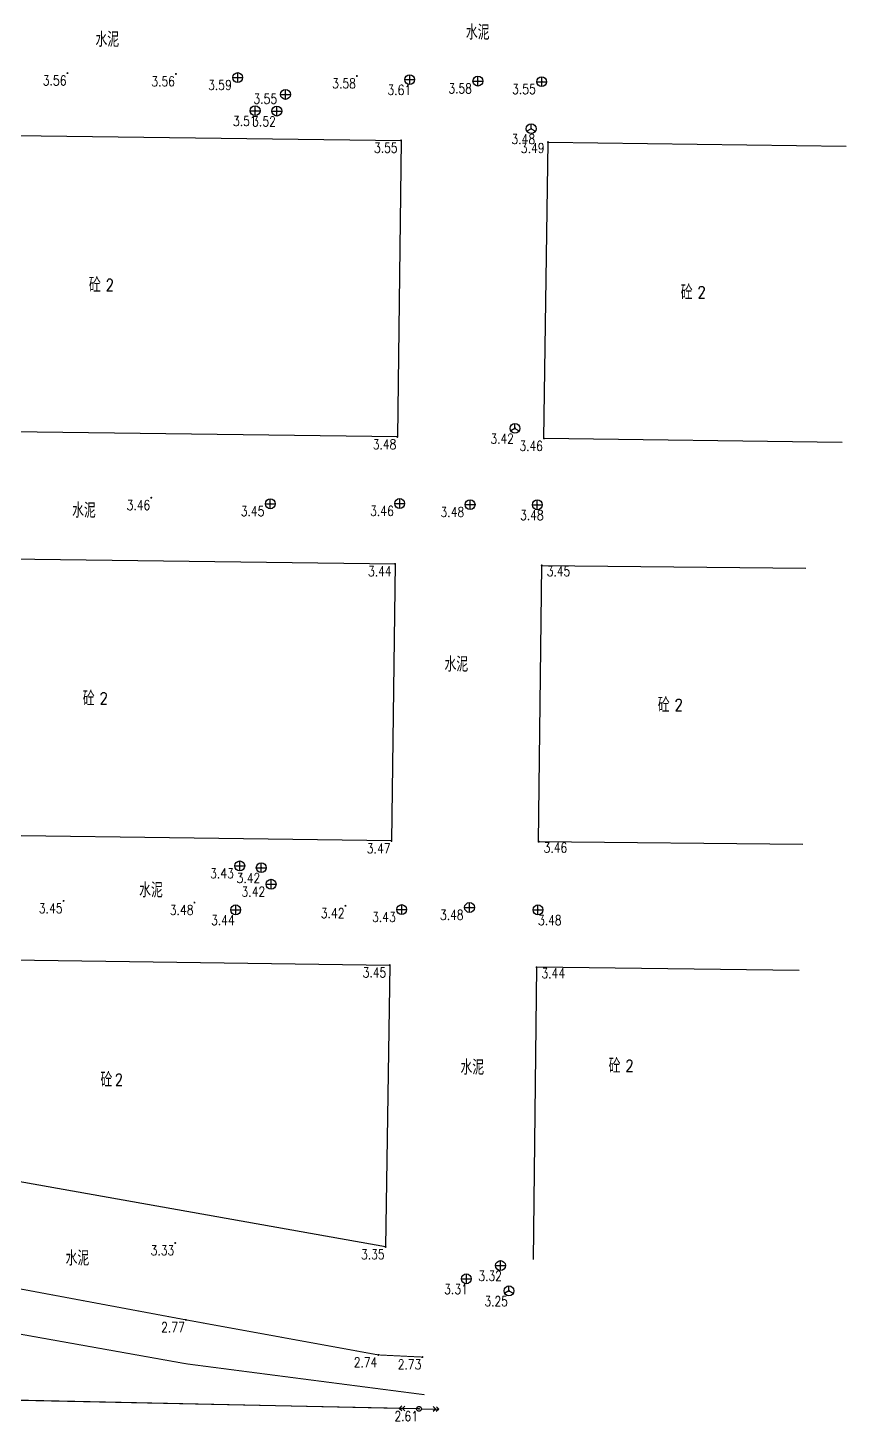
# Model space of a CAD drawing. Extents: x 500064 to 501389, y 2542464 to 2545400.
# Drawn here: x 500836.3 to 500919.2, y 2544648.3 to 2544789.7 of the extents above; entities that cross this region are included whole.
import ezdxf
from ezdxf.enums import TextEntityAlignment as Align

# ---------------------------------------------------------------- set-up
doc = ezdxf.new("R2010")
doc.units = 0
doc.header["$LTSCALE"] = 0.5
doc.layers.get('0').update_dxf_attribs({"linetype": 'CONTINUOUS', "lineweight": 5})
doc.layers.add('GCD', color=8, linetype='CONTINUOUS')
doc.layers.add('地形图', color=8, linetype='CONTINUOUS')
doc.styles.add('HZ', font='romans.shx', dxfattribs={"width": 0.8, "bigfont": 'hztxt.shx'})

# ---------------------------------------------------------------- blocks, each defined once
blk = doc.blocks.new('gc013a')
at = {"linetype": 'Continuous'}
blk.add_line((0.5, 0), (4, 0), dxfattribs=at)
at = {"linetype": 'Continuous', "flags": 128}
for points in [[(2.88, 0.5), (3.38, 0), (2.88, -0.5)], [(3.5, 0.5), (4, 0), (3.5, -0.5)]]:
    blk.add_lwpolyline(points, dxfattribs=at)
blk = doc.blocks.new('gc043')
for p, q in [((-1, 0), (1, 0)), ((0, -1), (0, 1))]:
    blk.add_line(p, q)
blk.add_circle((0, 0), 1)
blk = doc.blocks.new('gc048')
for q in [(-0.87, -0.5), (0, 1), (0.87, -0.5)]:
    blk.add_line((0, 0), q)
blk.add_circle((0, 0), 1)
blk = doc.blocks.new('GC200')
at = {"linetype": 'Continuous', "const_width": 0.2, "flags": 128}
blk.add_lwpolyline([(-0.1, 0, 1), (0.1, 0, 1)], format="xyb", close=True, dxfattribs=at)
blk = doc.blocks.new('gc170')
at = {"linetype": 'Continuous'}
blk.add_circle((0, 0), 0.5, dxfattribs=at)

msp = doc.modelspace()

# ---------------------------------------------------------------- linework, layer by layer
at = {"layer": '地形图', "linetype": 'Continuous'}
msp.add_line((500873.93, 2544649.56), (500827.69, 2544650.53), dxfattribs=at)
at = {"layer": '地形图', "linetype": 'Continuous', "flags": 128}
for points, elevation in [([(500813.69, 2544748.94), (500814.09, 2544779.01), (500874.11, 2544778.25), (500873.73, 2544748.16)], 3.43), ([(500813.05, 2544707.98), (500813.44, 2544736.06), (500873.5, 2544735.28), (500873.14, 2544707.15)], 3.4), ([(500812.62, 2544676.6), (500812.69, 2544681.26), (500812.82, 2544689.06), (500812.92, 2544695.38), (500872.96, 2544694.55), (500872.54, 2544665.95)], 3.39)]:
    msp.add_lwpolyline(points, close=True, dxfattribs=dict(at, elevation=elevation))
for points in [[(500918.83, 2544747.6), (500888.6, 2544748), (500889.01, 2544778.08), (500919.24, 2544777.67)], [(500914.84, 2544706.79), (500888.06, 2544707.08), (500888.37, 2544735.12), (500915.15, 2544734.83)], [(500875.93, 2544649.52), (500825.69, 2544650.57), (500776.49, 2544650.93), (500718.28, 2544661.74)]]:
    msp.add_lwpolyline(points, dxfattribs=at)
at = {"layer": '地形图', "linetype": 'Continuous', "elevation": 3.44, "flags": 128}
msp.add_lwpolyline([(500914.48, 2544694.02), (500887.84, 2544694.33), (500887.5, 2544664.66)], dxfattribs=at)
at = {"layer": '地形图', "linetype": 'Continuous', "const_width": 0.1, "flags": 128}
for points, elevation in [([(500683.18, 2544687.54), (500691.91, 2544686.53), (500695.53, 2544685.97), (500706.09, 2544683.83), (500722.06, 2544680.34), (500746.46, 2544674.68), (500773.96, 2544670.7), (500798.95, 2544665.73), (500827.2, 2544658.58), (500852.37, 2544654.08), (500876.49, 2544650.95)], 2.97), ([(500798, 2544674.52), (500805.12, 2544669.81), (500827.94, 2544663.1), (500852.28, 2544658.55), (500871.8, 2544654.99), (500876.27, 2544654.77)], 2.7)]:
    msp.add_lwpolyline(points, dxfattribs=dict(at, elevation=elevation))

# ---------------------------------------------------------------- block references
at = {"layer": '地形图', "linetype": 'Continuous'}
ref = msp.add_blockref('GC200', (500840.28, 2544785.08, 3.56), dxfattribs=dict(at, xscale=0.5, yscale=0.5, zscale=0.5))
ref.add_attrib('height', '3.56', dxfattribs={"layer": 'GCD', "linetype": 'Continuous', "height": 1, "style": 'HZ', "width": 0.8}).set_placement((500837.78, 2544784.33, 3.56), align=Align.MIDDLE_LEFT)
ref = msp.add_blockref('GC200', (500851.28, 2544785, 3.56), dxfattribs=dict(at, xscale=0.5, yscale=0.5, zscale=0.5))
ref.add_attrib('height', '3.56', dxfattribs={"layer": 'GCD', "linetype": 'Continuous', "height": 1, "style": 'HZ', "width": 0.8}).set_placement((500848.78, 2544784.25, 3.56), align=Align.MIDDLE_LEFT)
at = {"layer": '地形图', "linetype": 'Continuous', "xscale": 0.5, "yscale": 0.5}
for name, p in [('gc043', (500857.54, 2544784.63, 3.58)), ('gc043', (500874.98, 2544784.42, 3.61)), ('gc043', (500881.9, 2544784.27, 3.58)), ('gc043', (500888.37, 2544784.21, 3.55)), ('gc043', (500862.39, 2544782.92, 3.55)), ('gc043', (500859.31, 2544781.27, 3.51)), ('gc043', (500861.51, 2544781.23, 3.52)), ('gc048', (500887.3, 2544779.44, 3.48)), ('gc048', (500885.66, 2544749.03, 3.42)), ('gc043', (500860.85, 2544741.37, 3.45)), ('gc043', (500873.97, 2544741.4, 3.46)), ('gc043', (500881.11, 2544741.29, 3.48)), ('gc043', (500887.92, 2544741.27, 3.48)), ('gc043', (500857.75, 2544704.62, 3.43)), ('gc043', (500859.93, 2544704.44, 3.42)), ('gc043', (500860.93, 2544702.76, 3.42)), ('gc043', (500857.34, 2544700.16, 3.44)), ('gc043', (500874.17, 2544700.19, 3.43)), ('gc043', (500881.05, 2544700.4, 3.48)), ('gc043', (500887.99, 2544700.16, 3.48)), ('gc043', (500884.19, 2544664.06, 3.32)), ('gc043', (500880.73, 2544662.71, 3.31)), ('gc048', (500885.05, 2544661.49, 3.25)), ('gc170', (500875.93, 2544649.52))]:
    msp.add_blockref(name, p, dxfattribs=at)
at = {"layer": '地形图', "linetype": 'Continuous'}
ref = msp.add_blockref('GC200', (500857.54, 2544784.63, 3.58), dxfattribs=dict(at, xscale=0.5, yscale=0.5, zscale=0.5))
ref.add_attrib('height', '3.59', dxfattribs={"layer": 'GCD', "linetype": 'Continuous', "height": 1, "style": 'HZ', "width": 0.8}).set_placement((500854.54, 2544783.88, 3.59), align=Align.MIDDLE_LEFT)
ref = msp.add_blockref('GC200', (500869.63, 2544784.79, 3.58), dxfattribs=dict(at, xscale=0.5, yscale=0.5, zscale=0.5))
ref.add_attrib('height', '3.58', dxfattribs={"layer": 'GCD', "linetype": 'Continuous', "height": 1, "style": 'HZ', "width": 0.8}).set_placement((500867.13, 2544784.04, 3.58), align=Align.MIDDLE_LEFT)
ref = msp.add_blockref('GC200', (500874.98, 2544784.42, 3.61), dxfattribs=dict(at, xscale=0.5, yscale=0.5, zscale=0.5))
ref.add_attrib('height', '3.61', dxfattribs={"layer": 'GCD', "linetype": 'Continuous', "height": 1, "style": 'HZ', "width": 0.8}).set_placement((500872.73, 2544783.38, 3.61), align=Align.MIDDLE_LEFT)
ref = msp.add_blockref('GC200', (500881.9, 2544784.27, 3.58), dxfattribs=dict(at, xscale=0.5, yscale=0.5, zscale=0.5))
ref.add_attrib('height', '3.58', dxfattribs={"layer": 'GCD', "linetype": 'Continuous', "height": 1, "style": 'HZ', "width": 0.8}).set_placement((500878.9, 2544783.52, 3.58), align=Align.MIDDLE_LEFT)
ref = msp.add_blockref('GC200', (500888.37, 2544784.21, 3.55), dxfattribs=dict(at, xscale=0.5, yscale=0.5, zscale=0.5))
ref.add_attrib('height', '3.55', dxfattribs={"layer": 'GCD', "linetype": 'Continuous', "height": 1, "style": 'HZ', "width": 0.8}).set_placement((500885.37, 2544783.46, 3.55), align=Align.MIDDLE_LEFT)
ref = msp.add_blockref('GC200', (500862.39, 2544782.92, 3.55), dxfattribs=dict(at, xscale=0.5, yscale=0.5, zscale=0.5))
ref.add_attrib('height', '3.55', dxfattribs={"layer": 'GCD', "linetype": 'Continuous', "height": 1, "style": 'HZ', "width": 0.8}).set_placement((500859.14, 2544782.47, 3.55), align=Align.MIDDLE_LEFT)
ref = msp.add_blockref('GC200', (500859.31, 2544781.27, 3.51), dxfattribs=dict(at, xscale=0.5, yscale=0.5, zscale=0.5))
ref.add_attrib('height', '3.51', dxfattribs={"layer": 'GCD', "linetype": 'Continuous', "height": 1, "style": 'HZ', "width": 0.8}).set_placement((500857.06, 2544780.22, 3.51), align=Align.MIDDLE_LEFT)
ref = msp.add_blockref('GC200', (500861.51, 2544781.23, 3.52), dxfattribs=dict(at, xscale=0.5, yscale=0.5, zscale=0.5))
ref.add_attrib('height', '3.52', dxfattribs={"layer": 'GCD', "linetype": 'Continuous', "height": 1, "style": 'HZ', "width": 0.8}).set_placement((500859.01, 2544780.18, 3.52), align=Align.MIDDLE_LEFT)
ref = msp.add_blockref('GC200', (500887.3, 2544779.44, 3.48), dxfattribs=dict(at, xscale=0.5, yscale=0.5, zscale=0.5))
ref.add_attrib('height', '3.48', dxfattribs={"layer": 'GCD', "linetype": 'Continuous', "height": 1, "style": 'HZ', "width": 0.8}).set_placement((500885.3, 2544778.39, 3.48), align=Align.MIDDLE_LEFT)
ref = msp.add_blockref('GC200', (500874.11, 2544778.25, 3.55), dxfattribs=dict(at, xscale=0.5, yscale=0.5, zscale=0.5))
ref.add_attrib('height', '3.55', dxfattribs={"layer": 'GCD', "linetype": 'Continuous', "height": 1, "style": 'HZ', "width": 0.8}).set_placement((500871.36, 2544777.5, 3.55), align=Align.MIDDLE_LEFT)
ref = msp.add_blockref('GC200', (500889.01, 2544778.08, 3.49), dxfattribs=dict(at, xscale=0.5, yscale=0.5, zscale=0.5))
ref.add_attrib('height', '3.49', dxfattribs={"layer": 'GCD', "linetype": 'Continuous', "height": 1, "style": 'HZ', "width": 0.8}).set_placement((500886.26, 2544777.48, 3.49), align=Align.MIDDLE_LEFT)
ref = msp.add_blockref('GC200', (500873.73, 2544748.16, 3.48), dxfattribs=dict(at, xscale=0.5, yscale=0.5, zscale=0.5))
ref.add_attrib('height', '3.48', dxfattribs={"layer": 'GCD', "linetype": 'Continuous', "height": 1, "style": 'HZ', "width": 0.8}).set_placement((500871.23, 2544747.41, 3.48), align=Align.MIDDLE_LEFT)
ref = msp.add_blockref('GC200', (500885.66, 2544749.03, 3.42), dxfattribs=dict(at, xscale=0.5, yscale=0.5, zscale=0.5))
ref.add_attrib('height', '3.42', dxfattribs={"layer": 'GCD', "linetype": 'Continuous', "height": 1, "style": 'HZ', "width": 0.8}).set_placement((500883.16, 2544747.98, 3.42), align=Align.MIDDLE_LEFT)
ref = msp.add_blockref('GC200', (500888.6, 2544748, 3.46), dxfattribs=dict(at, xscale=0.5, yscale=0.5, zscale=0.5))
ref.add_attrib('height', '3.46', dxfattribs={"layer": 'GCD', "linetype": 'Continuous', "height": 1, "style": 'HZ', "width": 0.8}).set_placement((500886.1, 2544747.25, 3.46), align=Align.MIDDLE_LEFT)
ref = msp.add_blockref('GC200', (500848.78, 2544741.99, 3.46), dxfattribs=dict(at, xscale=0.5, yscale=0.5, zscale=0.5))
ref.add_attrib('height', '3.46', dxfattribs={"layer": 'GCD', "linetype": 'Continuous', "height": 1, "style": 'HZ', "width": 0.8}).set_placement((500846.28, 2544741.24, 3.46), align=Align.MIDDLE_LEFT)
ref = msp.add_blockref('GC200', (500860.85, 2544741.37, 3.45), dxfattribs=dict(at, xscale=0.5, yscale=0.5, zscale=0.5))
ref.add_attrib('height', '3.45', dxfattribs={"layer": 'GCD', "linetype": 'Continuous', "height": 1, "style": 'HZ', "width": 0.8}).set_placement((500857.85, 2544740.62, 3.45), align=Align.MIDDLE_LEFT)
ref = msp.add_blockref('GC200', (500873.97, 2544741.4, 3.46), dxfattribs=dict(at, xscale=0.5, yscale=0.5, zscale=0.5))
ref.add_attrib('height', '3.46', dxfattribs={"layer": 'GCD', "linetype": 'Continuous', "height": 1, "style": 'HZ', "width": 0.8}).set_placement((500870.97, 2544740.65, 3.46), align=Align.MIDDLE_LEFT)
ref = msp.add_blockref('GC200', (500881.11, 2544741.29, 3.48), dxfattribs=dict(at, xscale=0.5, yscale=0.5, zscale=0.5))
ref.add_attrib('height', '3.48', dxfattribs={"layer": 'GCD', "linetype": 'Continuous', "height": 1, "style": 'HZ', "width": 0.8}).set_placement((500878.11, 2544740.54, 3.48), align=Align.MIDDLE_LEFT)
ref = msp.add_blockref('GC200', (500887.92, 2544741.27, 3.48), dxfattribs=dict(at, xscale=0.5, yscale=0.5, zscale=0.5))
ref.add_attrib('height', '3.48', dxfattribs={"layer": 'GCD', "linetype": 'Continuous', "height": 1, "style": 'HZ', "width": 0.8}).set_placement((500886.17, 2544740.22, 3.48), align=Align.MIDDLE_LEFT)
ref = msp.add_blockref('GC200', (500873.5, 2544735.28, 3.44), dxfattribs=dict(at, xscale=0.5, yscale=0.5, zscale=0.5))
ref.add_attrib('height', '3.44', dxfattribs={"layer": 'GCD', "linetype": 'Continuous', "height": 1, "style": 'HZ', "width": 0.8}).set_placement((500870.75, 2544734.53, 3.44), align=Align.MIDDLE_LEFT)
ref = msp.add_blockref('GC200', (500888.37, 2544735.12, 3.45), dxfattribs=dict(at, xscale=0.5, yscale=0.5, zscale=0.5))
ref.add_attrib('height', '3.45', dxfattribs={"layer": 'GCD', "linetype": 'Continuous', "height": 1, "style": 'HZ', "width": 0.8}).set_placement((500888.87, 2544734.53, 3.45), align=Align.MIDDLE_LEFT)
ref = msp.add_blockref('GC200', (500873.14, 2544707.15, 3.47), dxfattribs=dict(at, xscale=0.5, yscale=0.5, zscale=0.5))
ref.add_attrib('height', '3.47', dxfattribs={"layer": 'GCD', "linetype": 'Continuous', "height": 1, "style": 'HZ', "width": 0.8}).set_placement((500870.64, 2544706.4, 3.47), align=Align.MIDDLE_LEFT)
ref = msp.add_blockref('GC200', (500888.06, 2544707.08, 3.46), dxfattribs=dict(at, xscale=0.5, yscale=0.5, zscale=0.5))
ref.add_attrib('height', '3.46', dxfattribs={"layer": 'GCD', "linetype": 'Continuous', "height": 1, "style": 'HZ', "width": 0.8}).set_placement((500888.56, 2544706.48, 3.46), align=Align.MIDDLE_LEFT)
ref = msp.add_blockref('GC200', (500857.75, 2544704.62, 3.43), dxfattribs=dict(at, xscale=0.5, yscale=0.5, zscale=0.5))
ref.add_attrib('height', '3.43', dxfattribs={"layer": 'GCD', "linetype": 'Continuous', "height": 1, "style": 'HZ', "width": 0.8}).set_placement((500854.75, 2544703.87, 3.43), align=Align.MIDDLE_LEFT)
ref = msp.add_blockref('GC200', (500859.93, 2544704.44, 3.42), dxfattribs=dict(at, xscale=0.5, yscale=0.5, zscale=0.5))
ref.add_attrib('height', '3.42', dxfattribs={"layer": 'GCD', "linetype": 'Continuous', "height": 1, "style": 'HZ', "width": 0.8}).set_placement((500857.43, 2544703.39, 3.42), align=Align.MIDDLE_LEFT)
ref = msp.add_blockref('GC200', (500860.93, 2544702.76, 3.42), dxfattribs=dict(at, xscale=0.5, yscale=0.5, zscale=0.5))
ref.add_attrib('height', '3.42', dxfattribs={"layer": 'GCD', "linetype": 'Continuous', "height": 1, "style": 'HZ', "width": 0.8}).set_placement((500857.93, 2544702.01, 3.42), align=Align.MIDDLE_LEFT)
ref = msp.add_blockref('GC200', (500839.88, 2544701.07, 3.45), dxfattribs=dict(at, xscale=0.5, yscale=0.5, zscale=0.5))
ref.add_attrib('height', '3.45', dxfattribs={"layer": 'GCD', "linetype": 'Continuous', "height": 1, "style": 'HZ', "width": 0.8}).set_placement((500837.38, 2544700.32, 3.45), align=Align.MIDDLE_LEFT)
ref = msp.add_blockref('GC200', (500853.16, 2544700.9, 3.48), dxfattribs=dict(at, xscale=0.5, yscale=0.5, zscale=0.5))
ref.add_attrib('height', '3.48', dxfattribs={"layer": 'GCD', "linetype": 'Continuous', "height": 1, "style": 'HZ', "width": 0.8}).set_placement((500850.66, 2544700.15, 3.48), align=Align.MIDDLE_LEFT)
ref = msp.add_blockref('GC200', (500857.34, 2544700.16, 3.44), dxfattribs=dict(at, xscale=0.5, yscale=0.5, zscale=0.5))
ref.add_attrib('height', '3.44', dxfattribs={"layer": 'GCD', "linetype": 'Continuous', "height": 1, "style": 'HZ', "width": 0.8}).set_placement((500854.84, 2544699.11, 3.44), align=Align.MIDDLE_LEFT)
ref = msp.add_blockref('GC200', (500868.47, 2544700.57, 3.42), dxfattribs=dict(at, xscale=0.5, yscale=0.5, zscale=0.5))
ref.add_attrib('height', '3.42', dxfattribs={"layer": 'GCD', "linetype": 'Continuous', "height": 1, "style": 'HZ', "width": 0.8}).set_placement((500865.97, 2544699.82, 3.42), align=Align.MIDDLE_LEFT)
ref = msp.add_blockref('GC200', (500874.17, 2544700.19, 3.43), dxfattribs=dict(at, xscale=0.5, yscale=0.5, zscale=0.5))
ref.add_attrib('height', '3.43', dxfattribs={"layer": 'GCD', "linetype": 'Continuous', "height": 1, "style": 'HZ', "width": 0.8}).set_placement((500871.17, 2544699.44, 3.43), align=Align.MIDDLE_LEFT)
ref = msp.add_blockref('GC200', (500881.05, 2544700.4, 3.48), dxfattribs=dict(at, xscale=0.5, yscale=0.5, zscale=0.5))
ref.add_attrib('height', '3.48', dxfattribs={"layer": 'GCD', "linetype": 'Continuous', "height": 1, "style": 'HZ', "width": 0.8}).set_placement((500878.05, 2544699.65, 3.48), align=Align.MIDDLE_LEFT)
ref = msp.add_blockref('GC200', (500887.99, 2544700.16, 3.48), dxfattribs=dict(at, xscale=0.5, yscale=0.5, zscale=0.5))
ref.add_attrib('height', '3.48', dxfattribs={"layer": 'GCD', "linetype": 'Continuous', "height": 1, "style": 'HZ', "width": 0.8}).set_placement((500887.99, 2544699.11, 3.48), align=Align.MIDDLE_LEFT)
ref = msp.add_blockref('GC200', (500872.96, 2544694.55, 3.45), dxfattribs=dict(at, xscale=0.5, yscale=0.5, zscale=0.5))
ref.add_attrib('height', '3.45', dxfattribs={"layer": 'GCD', "linetype": 'Continuous', "height": 1, "style": 'HZ', "width": 0.8}).set_placement((500870.21, 2544693.8, 3.45), align=Align.MIDDLE_LEFT)
ref = msp.add_blockref('GC200', (500887.84, 2544694.33, 3.44), dxfattribs=dict(at, xscale=0.5, yscale=0.5, zscale=0.5))
ref.add_attrib('height', '3.44', dxfattribs={"layer": 'GCD', "linetype": 'Continuous', "height": 1, "style": 'HZ', "width": 0.8}).set_placement((500888.34, 2544693.73, 3.44), align=Align.MIDDLE_LEFT)
ref = msp.add_blockref('GC200', (500851.21, 2544666.35, 3.33), dxfattribs=dict(at, xscale=0.5, yscale=0.5, zscale=0.5))
ref.add_attrib('height', '3.33', dxfattribs={"layer": 'GCD', "linetype": 'Continuous', "height": 1, "style": 'HZ', "width": 0.8}).set_placement((500848.71, 2544665.61, 3.33), align=Align.MIDDLE_LEFT)
ref = msp.add_blockref('GC200', (500872.54, 2544665.95, 3.35), dxfattribs=dict(at, xscale=0.5, yscale=0.5, zscale=0.5))
ref.add_attrib('height', '3.35', dxfattribs={"layer": 'GCD', "linetype": 'Continuous', "height": 1, "style": 'HZ', "width": 0.8}).set_placement((500870.04, 2544665.2, 3.35), align=Align.MIDDLE_LEFT)
ref = msp.add_blockref('GC200', (500884.19, 2544664.06, 3.32), dxfattribs=dict(at, xscale=0.5, yscale=0.5, zscale=0.5))
ref.add_attrib('height', '3.32', dxfattribs={"layer": 'GCD', "linetype": 'Continuous', "height": 1, "style": 'HZ', "width": 0.8}).set_placement((500881.94, 2544663.01, 3.32), align=Align.MIDDLE_LEFT)
ref = msp.add_blockref('GC200', (500880.73, 2544662.71, 3.31), dxfattribs=dict(at, xscale=0.5, yscale=0.5, zscale=0.5))
ref.add_attrib('height', '3.31', dxfattribs={"layer": 'GCD', "linetype": 'Continuous', "height": 1, "style": 'HZ', "width": 0.8}).set_placement((500878.48, 2544661.66, 3.31), align=Align.MIDDLE_LEFT)
ref = msp.add_blockref('GC200', (500885.05, 2544661.49, 3.25), dxfattribs=dict(at, xscale=0.5, yscale=0.5, zscale=0.5))
ref.add_attrib('height', '3.25', dxfattribs={"layer": 'GCD', "linetype": 'Continuous', "height": 1, "style": 'HZ', "width": 0.8}).set_placement((500882.55, 2544660.44, 3.25), align=Align.MIDDLE_LEFT)
ref = msp.add_blockref('GC200', (500852.28, 2544658.55, 2.77), dxfattribs=dict(at, xscale=0.5, yscale=0.5, zscale=0.5))
ref.add_attrib('height', '2.77', dxfattribs={"layer": 'GCD', "linetype": 'Continuous', "height": 1, "style": 'HZ', "width": 0.8}).set_placement((500849.78, 2544657.8, 2.77), align=Align.MIDDLE_LEFT)
ref = msp.add_blockref('GC200', (500871.8, 2544654.99, 2.74), dxfattribs=dict(at, xscale=0.5, yscale=0.5, zscale=0.5))
ref.add_attrib('height', '2.74', dxfattribs={"layer": 'GCD', "linetype": 'Continuous', "height": 1, "style": 'HZ', "width": 0.8}).set_placement((500869.3, 2544654.24, 2.74), align=Align.MIDDLE_LEFT)
ref = msp.add_blockref('GC200', (500876.27, 2544654.77, 2.73), dxfattribs=dict(at, xscale=0.5, yscale=0.5, zscale=0.5))
ref.add_attrib('height', '2.73', dxfattribs={"layer": 'GCD', "linetype": 'Continuous', "height": 1, "style": 'HZ', "width": 0.8}).set_placement((500873.77, 2544654.03, 2.73), align=Align.MIDDLE_LEFT)
ref = msp.add_blockref('GC200', (500875.93, 2544649.52, 2.61), dxfattribs=dict(at, xscale=0.5, yscale=0.5, zscale=0.5))
ref.add_attrib('height', '2.61', dxfattribs={"layer": 'GCD', "linetype": 'Continuous', "height": 1, "style": 'HZ', "width": 0.8}).set_placement((500873.43, 2544648.77, 2.61), align=Align.MIDDLE_LEFT)
at = {"layer": '地形图', "linetype": 'Continuous', "xscale": 0.5000000000049403, "yscale": 0.5}
for rotation in [178.7982035924984, 358.7982035924983]:
    msp.add_blockref('gc013a', (500875.93, 2544649.52), dxfattribs=dict(at, rotation=rotation))

# ---------------------------------------------------------------- texts
at = {"layer": '地形图', "linetype": 'Continuous', "style": 'HZ', "width": 0.8}
for p in [(500844.32, 2544788.57), (500881.88, 2544789.3), (500841.95, 2544740.78), (500879.71, 2544725.16), (500848.75, 2544702.24), (500881.33, 2544684.25), (500841.29, 2544664.88)]:
    msp.add_text('水泥', height=1.5, dxfattribs=at).set_placement(p, align=Align.MIDDLE)
for p in [(500843.66, 2544763.59), (500903.67, 2544762.84), (500843.04, 2544721.62), (500901.35, 2544720.96), (500896.36, 2544684.34), (500844.83, 2544682.92)]:
    msp.add_text('砼', height=1.5, dxfattribs=at).set_placement(p, align=Align.MIDDLE_RIGHT)
for p in [(500844.16, 2544763.59), (500904.17, 2544762.84), (500843.54, 2544721.62), (500901.85, 2544720.96), (500896.86, 2544684.34), (500845.08, 2544682.92)]:
    msp.add_text('2', height=1.2, dxfattribs=at).set_placement(p, align=Align.MIDDLE_LEFT)

doc.saveas('drawing.dxf')
